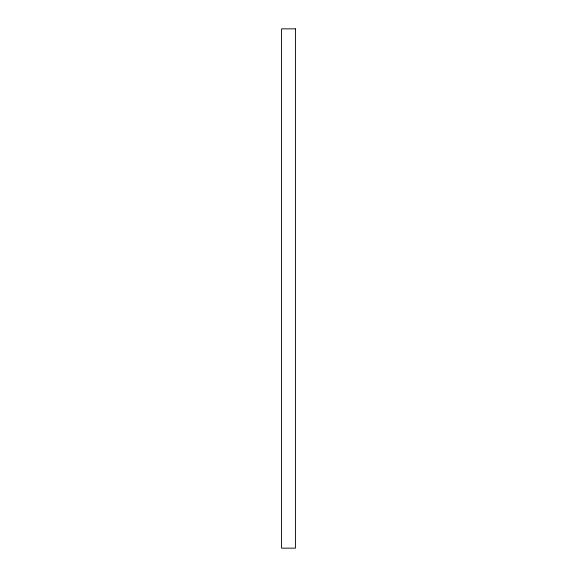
<?xml version="1.0" encoding="UTF-8"?>
<svg xmlns="http://www.w3.org/2000/svg" width="577" height="577" viewBox="0 0 577 577"><rect width="100%" height="100%" fill="white"/><g stroke="black" fill="none" stroke-linecap="round" stroke-linejoin="round"><path stroke-width="0.87" d="M295.424 28.85L281.576 28.85L281.576 548.15L295.424 548.15L295.424 28.85"/></g></svg>
